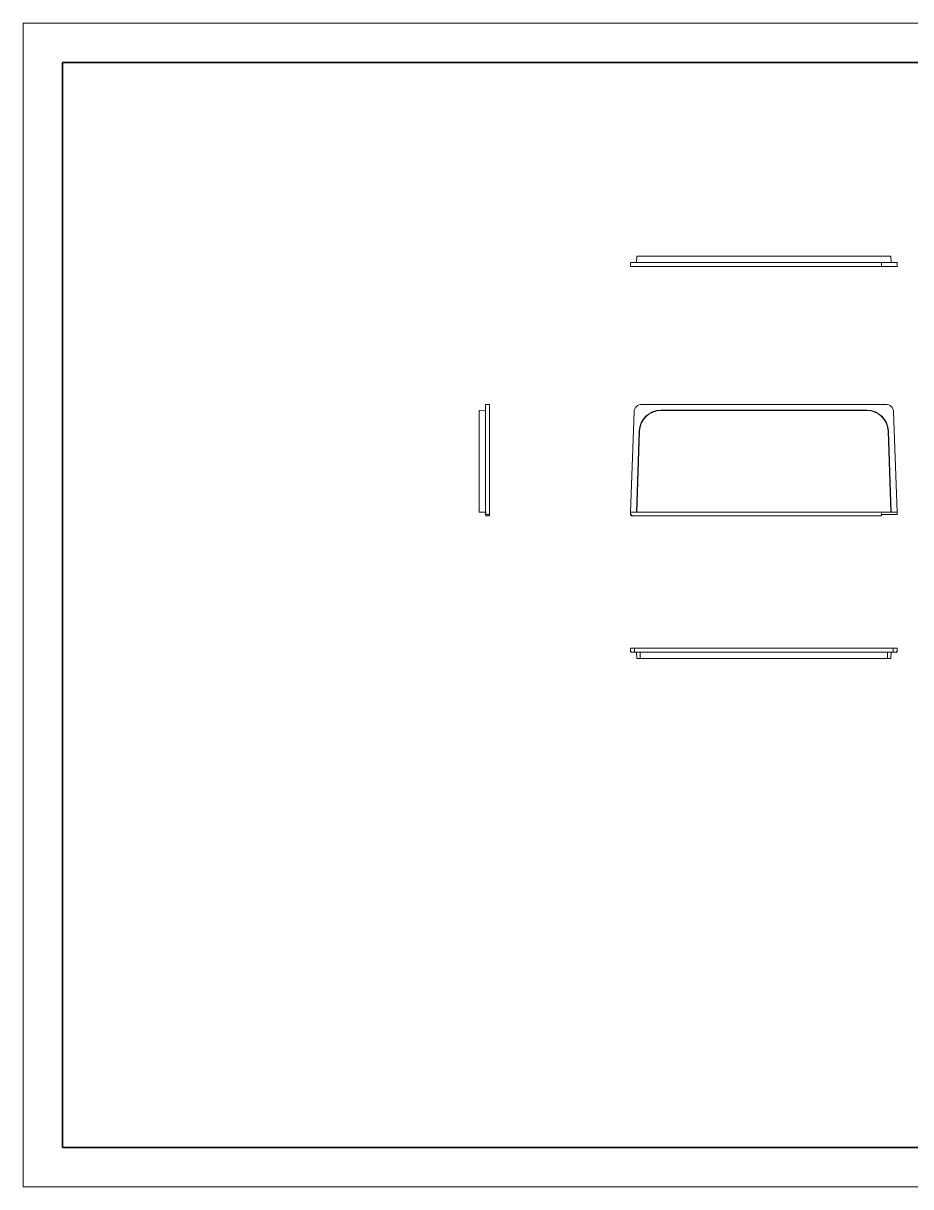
# Model space of a CAD drawing. Header units: millimetres. Extents: x -945 to 945, y -155 to 148.
# Drawn here: x -430.4 to -203.9, y -148.5 to 148.5 of the extents above; entities that cross this region are included whole.
import ezdxf

# ---------------------------------------------------------------- set-up
doc = ezdxf.new("R2010")
doc.units = ezdxf.units.MM
doc.header["$MEASUREMENT"] = 0
doc.layers.add('layer 1', color=7, linetype='Continuous')

msp = doc.modelspace()

# ---------------------------------------------------------------- linework, layer by layer
at = {"layer": 'layer 1', "lineweight": 18}
for points in [[(-10.396, 148.5), (-10.396, 148.5), (-430.396, 148.5), (-430.396, 148.5)], [(-430.396, 148.5), (-430.396, 148.5), (-430.396, -148.5), (-430.396, -148.5)], [(-275.3779, 87.3237), (-275.3779, 87.3237), (-275.3779, 86.532), (-275.3779, 86.532)], [(-275.3658, 87.3116), (-275.3736, 87.3127), (-275.3756, 87.3139), (-275.3776, 87.315)], [(-275.3483, 87.3858), (-275.3685, 87.3644), (-275.3725, 87.3259), (-275.3695, 87.312)], [(-275.3318, 87.4025), (-275.3318, 87.4025), (-275.3489, 87.3852), (-275.3489, 87.3852)], [(-275.2779, 86.432), (-275.2779, 86.432), (-274.8779, 86.432), (-274.8779, 86.432)], [(-275.2608, 87.432), (-275.2608, 87.432), (-275.2607, 87.432), (-275.2607, 87.432)], [(-275.2607, 87.432), (-275.2607, 87.432), (-273.86, 87.432), (-273.86, 87.432)], [(-274.8779, 86.432), (-274.8779, 86.432), (-211.4245, 86.432), (-211.4245, 86.432)], [(-273.86, 87.432), (-273.86, 87.432), (-273.8036, 89.032), (-273.8036, 89.032)], [(-273.86, 87.432), (-273.86, 87.432), (-208.86, 87.432), (-208.86, 87.432)], [(-208.9164, 89.032), (-208.9164, 89.032), (-273.8036, 89.032), (-273.8036, 89.032)], [(-211.3246, 87.3145), (-211.3264, 87.3684), (-211.3706, 87.4126), (-211.4245, 87.4145)], [(-211.4245, 86.432), (-211.3693, 86.432), (-211.3245, 86.4768), (-211.3245, 86.532)], [(-211.4245, 86.432), (-211.4245, 86.432), (-207.4419, 86.432), (-207.4419, 86.432)], [(-211.3245, 87.311), (-211.3245, 87.3122), (-211.3245, 87.3134), (-211.3246, 87.3145)], [(-211.3245, 87.3006), (-211.3245, 87.3006), (-211.3245, 87.311), (-211.3245, 87.311)], [(-211.3245, 86.532), (-211.3245, 86.532), (-211.3245, 87.3006), (-211.3245, 87.3006)], [(-208.86, 87.432), (-208.86, 87.432), (-208.9164, 89.032), (-208.9164, 89.032)], [(-208.86, 87.432), (-208.86, 87.432), (-207.4593, 87.432), (-207.4593, 87.432)], [(-207.4593, 87.432), (-207.4593, 87.432), (-207.4592, 87.432), (-207.4592, 87.432)], [(-207.3883, 87.4025), (-207.407, 87.4214), (-207.4325, 87.432), (-207.4592, 87.432)], [(-207.4419, 86.432), (-207.3866, 86.432), (-207.3419, 86.4768), (-207.3419, 86.532)], [(-207.3708, 87.3849), (-207.3708, 87.3849), (-207.3883, 87.4025), (-207.3883, 87.4025)], [(-207.3419, 87.3145), (-207.3419, 87.3409), (-207.3523, 87.3662), (-207.3708, 87.3849)], [(-207.3419, 86.532), (-207.3419, 86.532), (-207.3419, 87.3145), (-207.3419, 87.3145)], [(-207.3419, 87.3145), (-207.3419, 87.3145), (-207.3419, 87.3145), (-207.3419, 87.3145)], [(-207.3419, 86.532), (-207.3419, 86.532), (-207.3419, 86.532), (-207.3419, 86.532)], [(-312.3875, 51.1214), (-312.3875, 51.1214), (-312.3875, 49.2871), (-312.3875, 49.2871)], [(-312.2875, 51.2214), (-312.2875, 51.2214), (-311.4875, 51.2214), (-311.4875, 51.2214)], [(-311.3875, 51.1214), (-311.3875, 51.1214), (-311.3875, 49.2871), (-311.3875, 49.2871)], [(-272.477, 51.2214), (-273.5547, 51.2214), (-274.4385, 50.3676), (-274.4758, 49.2906)], [(-210.243, 51.2214), (-210.243, 51.2214), (-272.477, 51.2214), (-272.477, 51.2214)], [(-208.2442, 49.2906), (-208.2815, 50.3676), (-209.1654, 51.2214), (-210.243, 51.2214)], [(-312.3875, 49.7214), (-312.3875, 49.7214), (-313.9875, 49.6655), (-313.9875, 49.6655)], [(-313.9875, 49.6655), (-313.9875, 49.6655), (-313.9875, 44.4097), (-313.9875, 44.4097)], [(-312.3875, 49.2871), (-312.3875, 49.2871), (-312.3875, 23.7214), (-312.3875, 23.7214)], [(-311.3875, 23.2214), (-311.3875, 23.2214), (-311.3875, 49.2871), (-311.3875, 49.2871)], [(-274.4758, 49.2906), (-274.4758, 49.2906), (-275.3607, 23.7266), (-275.3607, 23.7266)], [(-267.6471, 49.7214), (-270.6106, 49.7214), (-273.0413, 47.3734), (-273.1438, 44.4117)], [(-267.6471, 49.6655), (-270.5805, 49.6655), (-272.9865, 47.3414), (-273.088, 44.4097)], [(-215.0729, 49.7214), (-215.0729, 49.7214), (-267.6471, 49.7214), (-267.6471, 49.7214)], [(-267.6471, 49.6655), (-267.6471, 49.6655), (-215.0729, 49.6655), (-215.0729, 49.6655)], [(-209.5762, 44.4117), (-209.6787, 47.3734), (-212.1094, 49.7214), (-215.0729, 49.7214)], [(-209.6321, 44.4097), (-209.7335, 47.3414), (-212.1395, 49.6655), (-215.0729, 49.6655)], [(-207.3593, 23.7266), (-207.3593, 23.7266), (-208.2442, 49.2906), (-208.2442, 49.2906)], [(-313.9875, 44.4097), (-313.9875, 44.4097), (-313.9875, 23.7353), (-313.9875, 23.7353)], [(-273.1438, 44.4117), (-273.1438, 44.4117), (-273.86, 23.7214), (-273.86, 23.7214)], [(-273.8036, 23.7353), (-273.8036, 23.7353), (-273.088, 44.4097), (-273.088, 44.4097)], [(-209.6321, 44.4097), (-209.6321, 44.4097), (-208.9164, 23.7353), (-208.9164, 23.7353)], [(-208.86, 23.7214), (-208.86, 23.7214), (-209.5762, 44.4117), (-209.5762, 44.4117)], [(-312.3875, 23.7214), (-312.3875, 23.7214), (-313.9875, 23.7353), (-313.9875, 23.7353)], [(-312.3875, 23.7214), (-312.3875, 23.7214), (-312.3699, 23.2179), (-312.3699, 23.2179)], [(-312.3699, 23.2179), (-312.3699, 23.2179), (-312.356, 22.8179), (-312.356, 22.8179)], [(-312.3699, 23.2179), (-312.3681, 23.1641), (-312.3239, 23.1214), (-312.27, 23.1214)], [(-312.356, 22.8179), (-312.3541, 22.7641), (-312.3099, 22.7214), (-312.256, 22.7214)], [(-312.27, 23.1214), (-312.27, 23.1214), (-311.4875, 23.1214), (-311.4875, 23.1214)], [(-312.256, 22.7214), (-312.256, 22.7214), (-311.4875, 22.7214), (-311.4875, 22.7214)], [(-311.4875, 23.1214), (-311.4323, 23.1214), (-311.3875, 23.1662), (-311.3875, 23.2214)], [(-311.4875, 22.7214), (-311.4323, 22.7214), (-311.3875, 22.7662), (-311.3875, 22.8214)], [(-311.3875, 22.8214), (-311.3875, 22.8214), (-311.3875, 23.2214), (-311.3875, 23.2214)], [(-275.3607, 23.7266), (-275.3607, 23.7266), (-275.3776, 23.2387), (-275.3776, 23.2387)], [(-275.2608, 23.7214), (-275.2608, 23.7214), (-275.2607, 23.7214), (-275.2607, 23.7214)], [(-275.2607, 23.7214), (-275.2607, 23.7214), (-273.86, 23.7214), (-273.86, 23.7214)], [(-274.8779, 22.7214), (-274.8779, 22.7214), (-211.4245, 22.7214), (-211.4245, 22.7214)], [(-273.86, 23.7214), (-273.86, 23.7214), (-273.8036, 23.7353), (-273.8036, 23.7353)], [(-273.86, 23.7214), (-273.86, 23.7214), (-208.86, 23.7214), (-208.86, 23.7214)], [(-208.9164, 23.7353), (-208.9164, 23.7353), (-273.8036, 23.7353), (-273.8036, 23.7353)], [(-211.4245, 22.7214), (-211.3693, 22.7214), (-211.3245, 22.7662), (-211.3245, 22.8214)], [(-211.421, 23.2214), (-211.3672, 23.2753), (-211.3245, 23.3195), (-211.3245, 23.3214)], [(-211.3246, 23.1214), (-211.3246, 23.1214), (-207.4419, 23.1214), (-207.4419, 23.1214)], [(-211.3245, 22.8214), (-211.3245, 22.8214), (-211.3245, 23.1214), (-211.3245, 23.1214)], [(-208.86, 23.7214), (-208.86, 23.7214), (-208.9164, 23.7353), (-208.9164, 23.7353)], [(-208.86, 23.7214), (-208.86, 23.7214), (-207.4593, 23.7214), (-207.4593, 23.7214)], [(-207.4593, 23.7214), (-207.4593, 23.7214), (-207.4592, 23.7214), (-207.4592, 23.7214)], [(-207.3419, 23.2249), (-207.3419, 23.2249), (-207.3593, 23.7266), (-207.3593, 23.7266)], [(-275.3779, -11.1238), (-275.3779, -11.1238), (-275.3779, -11.9154), (-275.3779, -11.9154)], [(-274.3759, -11.0238), (-274.3759, -11.0238), (-275.2777, -11.0238), (-275.2777, -11.0238)], [(-272.477, -11.0238), (-272.477, -11.0238), (-274.3759, -11.0238), (-274.3759, -11.0238)], [(-210.243, -11.0238), (-210.243, -11.0238), (-272.477, -11.0238), (-272.477, -11.0238)], [(-208.3441, -11.0238), (-208.3441, -11.0238), (-210.243, -11.0238), (-210.243, -11.0238)], [(-207.4419, -11.0238), (-207.4419, -11.0238), (-208.3441, -11.0238), (-208.3441, -11.0238)], [(-207.3419, -11.9063), (-207.3419, -11.9063), (-207.3419, -11.1238), (-207.3419, -11.1238)], [(-207.3419, -11.1238), (-207.3419, -11.1238), (-207.3419, -11.1238), (-207.3419, -11.1238)], [(-275.3695, -11.9038), (-275.3755, -11.9316), (-275.3584, -11.9669), (-275.3483, -11.9775)], [(-275.3489, -11.977), (-275.3489, -11.977), (-275.3458, -11.9802), (-275.3458, -11.9802)], [(-275.3458, -11.9802), (-275.3458, -11.9802), (-275.3318, -11.9943), (-275.3318, -11.9943)], [(-275.2608, -12.0238), (-275.2608, -12.0238), (-274.3759, -12.0238), (-274.3759, -12.0238)], [(-274.3759, -12.0238), (-274.3759, -12.0238), (-272.477, -12.0238), (-272.477, -12.0238)], [(-273.86, -12.0238), (-273.86, -12.0238), (-273.8036, -13.6238), (-273.8036, -13.6238)], [(-273.8036, -13.6238), (-273.8036, -13.6238), (-273.088, -13.6238), (-273.088, -13.6238)], [(-273.088, -13.6238), (-273.088, -13.6238), (-267.6471, -13.6238), (-267.6471, -13.6238)], [(-272.477, -12.0238), (-272.477, -12.0238), (-210.243, -12.0238), (-210.243, -12.0238)], [(-267.6471, -13.6238), (-267.6471, -13.6238), (-215.0729, -13.6238), (-215.0729, -13.6238)], [(-209.6321, -13.6238), (-209.6321, -13.6238), (-215.0729, -13.6238), (-215.0729, -13.6238)], [(-210.243, -12.0238), (-210.243, -12.0238), (-208.3441, -12.0238), (-208.3441, -12.0238)], [(-209.6321, -13.6238), (-209.6321, -13.6238), (-208.9164, -13.6238), (-208.9164, -13.6238)], [(-208.86, -12.0238), (-208.86, -12.0238), (-208.9164, -13.6238), (-208.9164, -13.6238)], [(-208.3441, -12.0238), (-208.3441, -12.0238), (-207.4592, -12.0238), (-207.4592, -12.0238)], [(-207.3883, -11.9943), (-207.3883, -11.9943), (-207.3708, -11.9767), (-207.3708, -11.9767)], [(-207.3708, -11.9767), (-207.3523, -11.958), (-207.3419, -11.9327), (-207.3419, -11.9063)], [(-207.3419, -11.9063), (-207.3419, -11.9063), (-207.3419, -11.9063), (-207.3419, -11.9063)], [(-430.396, -148.5), (-430.396, -148.5), (-10.396, -148.5), (-10.396, -148.5)]]:
    msp.add_open_spline(points, degree=3, dxfattribs=at)
at = {"layer": 'layer 1', "lineweight": 35}
for points in [[(-420.396, 138.5), (-420.396, 138.5), (-420.396, -138.5), (-420.396, -138.5)], [(-20.396, 138.5), (-20.396, 138.5), (-420.396, 138.5), (-420.396, 138.5)], [(-420.396, -138.5), (-420.396, -138.5), (-20.396, -138.5), (-20.396, -138.5)]]:
    msp.add_open_spline(points, degree=3, dxfattribs=at)
at = {"layer": 'layer 1', "lineweight": 18}
for points, knots in [([(-275.3779, 86.532), (-275.3779, 86.5055), (-275.3674, 86.4801), (-275.3486, 86.4613), (-275.3299, 86.4426), (-275.3044, 86.432), (-275.2779, 86.432)], [0, 0, 0, 0, 0.5, 0.5, 0.5, 1, 1, 1, 1]), ([(-275.3776, 87.315), (-275.3776, 87.3412), (-275.3669, 87.3672), (-275.3484, 87.3857), (-275.3299, 87.4042), (-275.3039, 87.415), (-275.2777, 87.4149)], [0, 0, 0, 0, 0.5, 0.5, 0.5, 1, 1, 1, 1]), ([(-275.2777, 87.4149), (-275.2814, 87.4112), (-275.241, 87.4075), (-275.1656, 87.4048), (-275.0902, 87.402), (-274.9864, 87.4005), (-274.8779, 87.4005)], [0, 0, 0, 0, 0.5, 0.5, 0.5, 1, 1, 1, 1]), ([(-312.2875, 51.2214), (-312.314, 51.2214), (-312.3395, 51.2109), (-312.3582, 51.1921), (-312.377, 51.1734), (-312.3875, 51.1479), (-312.3875, 51.1214)], [0, 0, 0, 0, 0.5, 0.5, 0.5, 1, 1, 1, 1]), ([(-311.3875, 51.1214), (-311.3875, 51.1479), (-311.3981, 51.1734), (-311.4168, 51.1921), (-311.4356, 51.2109), (-311.461, 51.2214), (-311.4875, 51.2214)], [0, 0, 0, 0, 0.5, 0.5, 0.5, 1, 1, 1, 1]), ([(-312.2876, 23.7197), (-312.2611, 23.7192), (-312.2357, 23.7192), (-312.2169, 23.7195), (-312.1981, 23.7198), (-312.1876, 23.7205), (-312.1875, 23.7214)], [0, 0, 0, 0, 0.5, 0.5, 0.5, 1, 1, 1, 1]), ([(-274.8779, 22.7214), (-274.9066, 22.7229), (-274.9354, 22.7243), (-274.9637, 22.7288), (-274.9951, 22.7338), (-275.026, 22.7427), (-275.0558, 22.7541), (-275.0886, 22.7667), (-275.12, 22.7826), (-275.1495, 22.8016), (-275.1816, 22.8223), (-275.2113, 22.8468), (-275.2378, 22.8743), (-275.2665, 22.9041), (-275.2913, 22.9375), (-275.3121, 22.9734), (-275.3344, 23.0121), (-275.352, 23.0538), (-275.3622, 23.0969), (-275.373, 23.1431), (-275.3753, 23.1909), (-275.3776, 23.2387)], [0, 0, 0, 0, 0.14285714, 0.14285714, 0.14285714, 0.28571429, 0.28571429, 0.28571429, 0.42857143, 0.42857143, 0.42857143, 0.57142857, 0.57142857, 0.57142857, 0.71428571, 0.71428571, 0.71428571, 0.85714286, 0.85714286, 0.85714286, 1, 1, 1, 1]), ([(-275.3607, 23.7197), (-275.3607, 23.7192), (-275.3502, 23.7192), (-275.3314, 23.7195), (-275.3127, 23.7198), (-275.2872, 23.7205), (-275.2607, 23.7214)], [0, 0, 0, 0, 0.5, 0.5, 0.5, 1, 1, 1, 1]), ([(-275.2777, 23.2318), (-275.2814, 23.1233), (-275.241, 23.018), (-275.1656, 22.94), (-275.0902, 22.862), (-274.9864, 22.8179), (-274.8779, 22.8179)], [0, 0, 0, 0, 0.5, 0.5, 0.5, 1, 1, 1, 1]), ([(-207.4593, 23.7214), (-207.4328, 23.7205), (-207.4074, 23.7198), (-207.3886, 23.7195), (-207.3699, 23.7192), (-207.3593, 23.7192), (-207.3593, 23.7197)], [0, 0, 0, 0, 0.5, 0.5, 0.5, 1, 1, 1, 1]), ([(-207.4419, 23.1214), (-207.4147, 23.1214), (-207.3888, 23.1324), (-207.3699, 23.1519), (-207.3511, 23.1714), (-207.341, 23.1978), (-207.3419, 23.2249)], [0, 0, 0, 0, 0.5, 0.5, 0.5, 1, 1, 1, 1]), ([(-275.2779, -11.0238), (-275.3044, -11.0238), (-275.3299, -11.0344), (-275.3486, -11.0531), (-275.3674, -11.0719), (-275.3779, -11.0973), (-275.3779, -11.1238)], [0, 0, 0, 0, 0.5, 0.5, 0.5, 1, 1, 1, 1]), ([(-275.1904, -11.8529), (-275.2093, -11.8342), (-275.2347, -11.8237), (-275.2612, -11.8238), (-275.2877, -11.8239), (-275.3131, -11.8346), (-275.3318, -11.8534)], [0, 0, 0, 0, 0.5, 0.5, 0.5, 1, 1, 1, 1]), ([(-207.3883, -11.8534), (-207.4069, -11.8346), (-207.4323, -11.8239), (-207.4588, -11.8238), (-207.4853, -11.8237), (-207.5108, -11.8342), (-207.5296, -11.8529)], [0, 0, 0, 0, 0.5, 0.5, 0.5, 1, 1, 1, 1]), ([(-207.3419, -11.1238), (-207.3419, -11.0973), (-207.3524, -11.0719), (-207.3712, -11.0531), (-207.3899, -11.0344), (-207.4153, -11.0238), (-207.4419, -11.0238)], [0, 0, 0, 0, 0.5, 0.5, 0.5, 1, 1, 1, 1])]:
    msp.add_open_spline(points, degree=3, knots=knots, dxfattribs=at)
at = {"layer": 'layer 1', "lineweight": 13}
for points in [[(-211.4245, 87.3971), (-211.4245, 87.3971), (-274.8779, 87.3971), (-274.8779, 87.3971)], [(-211.4245, 86.432), (-211.4245, 86.432), (-274.8779, 86.432), (-274.8779, 86.432)], [(-207.4419, 86.432), (-207.4419, 86.432), (-211.4227, 86.432), (-211.4227, 86.432)], [(-207.4419, 87.4111), (-207.4419, 87.4111), (-211.4019, 87.4111), (-211.4019, 87.4111)], [(-211.3245, 87.311), (-211.3245, 87.311), (-211.3245, 87.3024), (-211.3245, 87.3024)], [(-211.3245, 86.532), (-211.3245, 86.532), (-211.3245, 87.3006), (-211.3245, 87.3006)], [(-311.4875, 51.2214), (-311.4875, 51.2214), (-312.2875, 51.2214), (-312.2875, 51.2214)], [(-272.477, 51.2214), (-273.5547, 51.2214), (-274.4385, 50.3676), (-274.4758, 49.2906)], [(-210.243, 51.2214), (-210.243, 51.2214), (-272.477, 51.2214), (-272.477, 51.2214)], [(-208.2442, 49.2906), (-208.2815, 50.3676), (-209.1654, 51.2214), (-210.243, 51.2214)], [(-313.9875, 49.6655), (-313.9875, 49.6655), (-312.3875, 49.7214), (-312.3875, 49.7214)], [(-312.3875, 49.2872), (-312.3875, 49.2872), (-312.3875, 23.7215), (-312.3875, 23.7215)], [(-311.3875, 23.2215), (-311.3875, 23.2215), (-311.3875, 49.2872), (-311.3875, 49.2872)], [(-274.4758, 49.2906), (-274.4758, 49.2906), (-275.3607, 23.7266), (-275.3607, 23.7266)], [(-271.4683, 48.1772), (-271.4683, 48.1772), (-271.4295, 48.137), (-271.4295, 48.137)], [(-211.2517, 48.1772), (-211.2517, 48.1772), (-211.2905, 48.137), (-211.2905, 48.137)], [(-207.3593, 23.7266), (-207.3593, 23.7266), (-208.2442, 49.2906), (-208.2442, 49.2906)], [(-312.356, 22.8179), (-312.356, 22.8179), (-312.3699, 23.2162), (-312.3699, 23.2162)], [(-311.4875, 23.1214), (-311.4875, 23.1214), (-312.27, 23.1214), (-312.27, 23.1214)], [(-311.3875, 23.2196), (-311.3875, 23.2196), (-311.3875, 22.8214), (-311.3875, 22.8214)], [(-275.3607, 23.7266), (-275.3607, 23.7266), (-275.3776, 23.2386), (-275.3776, 23.2386)], [(-211.4245, 22.7214), (-211.4245, 22.7214), (-274.8779, 22.7214), (-274.8779, 22.7214)], [(-207.4419, 23.1214), (-207.4419, 23.1214), (-211.3246, 23.1214), (-211.3246, 23.1214)], [(-211.3245, 23.1214), (-211.3245, 23.1214), (-211.3245, 22.8213), (-211.3245, 22.8213)], [(-207.3419, 23.2248), (-207.3419, 23.2248), (-207.3593, 23.7266), (-207.3593, 23.7266)], [(-274.3777, -11.0238), (-274.3777, -11.0238), (-275.2795, -11.0238), (-275.2795, -11.0238)], [(-274.409, -11.9238), (-274.409, -11.9238), (-274.409, -11.1238), (-274.409, -11.1238)], [(-210.243, -11.0238), (-210.243, -11.0238), (-272.477, -11.0238), (-272.477, -11.0238)], [(-207.4401, -11.0238), (-207.4401, -11.0238), (-208.3423, -11.0238), (-208.3423, -11.0238)], [(-208.311, -11.9238), (-208.311, -11.9238), (-208.311, -11.1238), (-208.311, -11.1238)], [(-275.2626, -12.0238), (-275.2626, -12.0238), (-274.3777, -12.0238), (-274.3777, -12.0238)], [(-272.96, -12.0238), (-272.96, -12.0238), (-272.906, -13.6238), (-272.906, -13.6238)], [(-209.76, -12.0238), (-209.76, -12.0238), (-209.814, -13.6238), (-209.814, -13.6238)], [(-208.3423, -12.0238), (-208.3423, -12.0238), (-207.4574, -12.0238), (-207.4574, -12.0238)]]:
    msp.add_open_spline(points, degree=3, dxfattribs=at)

doc.saveas('drawing.dxf')
